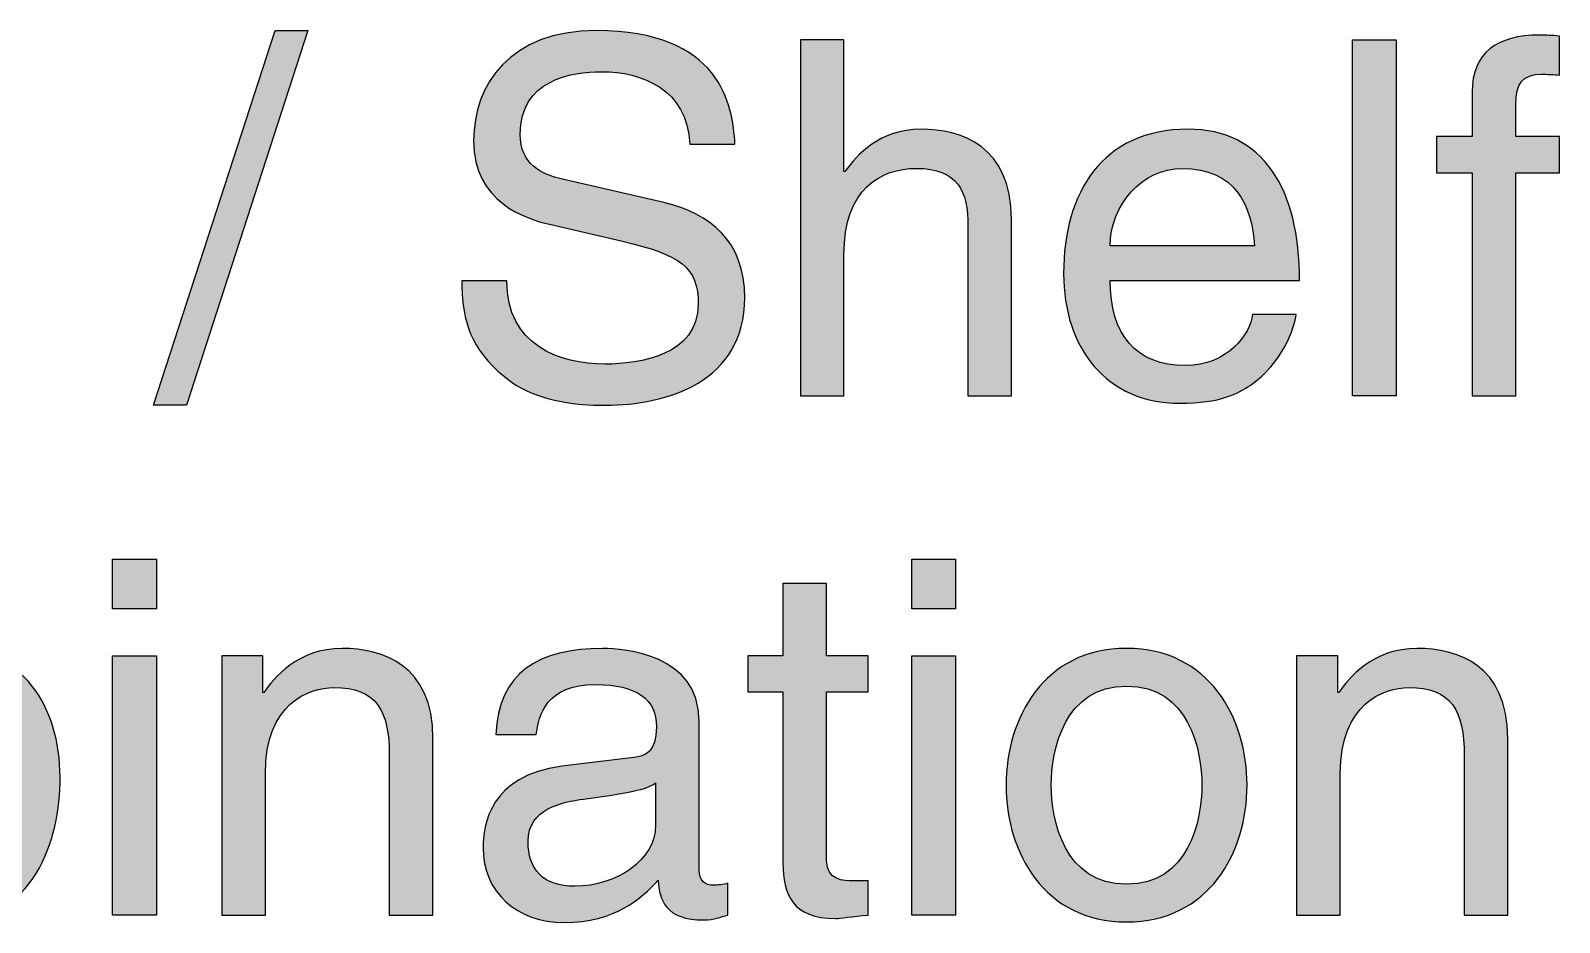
# Model space of a CAD drawing. Extents: x -86 to 126, y -69 to 90.
# Drawn here: x 43.46 to 66.3, y -69.1 to -55.77 of the extents above; entities that cross this region are included whole.
import ezdxf

# ---------------------------------------------------------------- set-up
doc = ezdxf.new("R2010")
doc.units = 0
doc.header["$MEASUREMENT"] = 0
doc.layers.add('MODEL_NAME', color=3, linetype='CONTINUOUS')

# ---------------------------------------------------------------- blocks, each defined once
blk = doc.blocks.new('AI9-BLK1')
at = {"layer": 'MODEL_NAME'}
h = blk.add_hatch(color=2, dxfattribs=at)
edge = h.paths.add_edge_path()
edge.add_spline(control_points=[(0.633, -10.493), (0.633, -10.493), (0.137, -10.493), (0.137, -10.493), (0.137, -10.493), (1.959, -4.892), (1.959, -4.892), (1.959, -4.892), (2.448, -4.892), (2.448, -4.892), (2.448, -4.892), (0.633, -10.493), (0.633, -10.493)], knot_values=[0, 0, 0, 0, 1, 1, 1, 2, 2, 2, 3, 3, 3, 4, 4, 4, 4], degree=3, periodic=0)
h = blk.add_hatch(color=2, dxfattribs=at)
edge = h.paths.add_edge_path()
edge.add_spline(control_points=[(8.153, -6.588), (8.116, -5.766), (7.434, -5.506), (6.834, -5.506), (6.382, -5.506), (5.619, -5.633), (5.619, -6.44), (5.619, -6.892), (5.938, -7.04), (6.249, -7.114), (6.249, -7.114), (7.767, -7.462), (7.767, -7.462), (8.456, -7.626), (8.975, -8.04), (8.975, -8.885), (8.975, -10.144), (7.805, -10.493), (6.893, -10.493), (5.908, -10.493), (5.523, -10.196), (5.286, -9.981), (4.834, -9.574), (4.745, -9.129), (4.745, -8.633), (4.745, -8.633), (5.419, -8.633), (5.419, -8.633), (5.419, -9.596), (6.204, -9.878), (6.886, -9.878), (7.405, -9.878), (8.279, -9.744), (8.279, -8.981), (8.279, -8.425), (8.019, -8.248), (7.145, -8.04), (7.145, -8.04), (6.056, -7.788), (6.056, -7.788), (5.708, -7.707), (4.923, -7.462), (4.923, -6.536), (4.923, -5.707), (5.464, -4.892), (6.752, -4.892), (8.612, -4.892), (8.797, -6.003), (8.827, -6.588), (8.827, -6.588), (8.153, -6.588), (8.153, -6.588)], knot_values=[0, 0, 0, 0, 1, 1, 1, 2, 2, 2, 3, 3, 3, 4, 4, 4, 5, 5, 5, 6, 6, 6, 7, 7, 7, 8, 8, 8, 9, 9, 9, 10, 10, 10, 11, 11, 11, 12, 12, 12, 13, 13, 13, 14, 14, 14, 15, 15, 15, 16, 16, 16, 17, 17, 17, 17], degree=3, periodic=0)
h = blk.add_hatch(color=2, dxfattribs=at)
edge = h.paths.add_edge_path()
edge.add_spline(control_points=[(20.495, -7.018), (20.495, -7.018), (20.495, -10.352), (20.495, -10.352), (20.495, -10.352), (19.843, -10.352), (19.843, -10.352), (19.843, -10.352), (19.843, -7.018), (19.843, -7.018), (19.843, -7.018), (19.309, -7.018), (19.309, -7.018), (19.309, -7.018), (19.309, -6.477), (19.309, -6.477), (19.309, -6.477), (19.843, -6.477), (19.843, -6.477), (19.843, -6.477), (19.843, -5.81), (19.843, -5.81), (19.843, -5.225), (20.213, -4.958), (20.85, -4.958), (20.947, -4.958), (21.043, -4.966), (21.147, -4.973), (21.147, -4.973), (21.147, -5.558), (21.147, -5.558), (21.065, -5.551), (20.962, -5.544), (20.88, -5.544), (20.599, -5.544), (20.495, -5.685), (20.495, -5.996), (20.495, -5.996), (20.495, -6.477), (20.495, -6.477), (20.495, -6.477), (21.147, -6.477), (21.147, -6.477), (21.147, -6.477), (21.147, -7.018), (21.147, -7.018), (21.147, -7.018), (20.495, -7.018), (20.495, -7.018)], knot_values=[0, 0, 0, 0, 1, 1, 1, 2, 2, 2, 3, 3, 3, 4, 4, 4, 5, 5, 5, 6, 6, 6, 7, 7, 7, 8, 8, 8, 9, 9, 9, 10, 10, 10, 11, 11, 11, 12, 12, 12, 13, 13, 13, 14, 14, 14, 15, 15, 15, 16, 16, 16, 16], degree=3, periodic=0)
h = blk.add_hatch(color=2, dxfattribs=at)
edge = h.paths.add_edge_path()
edge.add_spline(control_points=[(12.96, -10.352), (12.96, -10.352), (12.309, -10.352), (12.309, -10.352), (12.309, -10.352), (12.309, -7.818), (12.309, -7.818), (12.309, -7.292), (12.16, -6.951), (11.538, -6.951), (11.005, -6.951), (10.457, -7.262), (10.457, -8.24), (10.457, -8.24), (10.457, -10.352), (10.457, -10.352), (10.457, -10.352), (9.805, -10.352), (9.805, -10.352), (9.805, -10.352), (9.805, -5.032), (9.805, -5.032), (9.805, -5.032), (10.457, -5.032), (10.457, -5.032), (10.457, -5.032), (10.457, -6.996), (10.457, -6.996), (10.457, -6.996), (10.471, -6.996), (10.471, -6.996), (10.657, -6.751), (10.983, -6.366), (11.605, -6.366), (12.205, -6.366), (12.96, -6.611), (12.96, -7.714), (12.96, -7.714), (12.96, -10.352), (12.96, -10.352)], knot_values=[0, 0, 0, 0, 1, 1, 1, 2, 2, 2, 3, 3, 3, 4, 4, 4, 5, 5, 5, 6, 6, 6, 7, 7, 7, 8, 8, 8, 9, 9, 9, 10, 10, 10, 11, 11, 11, 12, 12, 12, 13, 13, 13, 13], degree=3, periodic=0)
h = blk.add_hatch(color=2, dxfattribs=at)
edge = h.paths.add_edge_path()
edge.add_spline(control_points=[(18.71, -10.352), (18.71, -10.352), (18.057, -10.352), (18.057, -10.352), (18.057, -10.352), (18.057, -5.032), (18.057, -5.032), (18.057, -5.032), (18.71, -5.032), (18.71, -5.032), (18.71, -5.032), (18.71, -10.352), (18.71, -10.352)], knot_values=[0, 0, 0, 0, 1, 1, 1, 2, 2, 2, 3, 3, 3, 4, 4, 4, 4], degree=3, periodic=0)
h = blk.add_hatch(color=2, dxfattribs=at)
edge = h.paths.add_edge_path(flags=16)
edge.add_spline(control_points=[(16.591, -8.107), (16.554, -7.507), (16.302, -6.951), (15.509, -6.951), (14.909, -6.951), (14.435, -7.507), (14.435, -8.107), (14.435, -8.107), (16.591, -8.107), (16.591, -8.107)], knot_values=[0, 0, 0, 0, 1, 1, 1, 2, 2, 2, 3, 3, 3, 3], degree=3, periodic=0)
edge = h.paths.add_edge_path()
edge.add_spline(control_points=[(17.213, -9.137), (17.191, -9.322), (17.013, -9.87), (16.524, -10.196), (16.346, -10.314), (16.094, -10.463), (15.472, -10.463), (14.383, -10.463), (13.738, -9.641), (13.738, -8.522), (13.738, -7.322), (14.316, -6.366), (15.598, -6.366), (16.717, -6.366), (17.265, -7.255), (17.265, -8.626), (17.265, -8.626), (14.435, -8.626), (14.435, -8.626), (14.435, -9.433), (14.813, -9.9), (15.561, -9.9), (16.176, -9.9), (16.539, -9.426), (16.561, -9.137), (16.561, -9.137), (17.213, -9.137), (17.213, -9.137)], knot_values=[0, 0, 0, 0, 1, 1, 1, 2, 2, 2, 3, 3, 3, 4, 4, 4, 5, 5, 5, 6, 6, 6, 7, 7, 7, 8, 8, 8, 9, 9, 9, 9], degree=3, periodic=0)
h = blk.add_hatch(color=2, dxfattribs=at)
edge = h.paths.add_edge_path(flags=16)
edge.add_spline(control_points=[(-2.989, -14.712), (-3.93, -14.712), (-4.034, -15.727), (-4.034, -16.357), (-4.034, -17.387), (-3.389, -17.661), (-2.974, -17.661), (-2.263, -17.661), (-1.93, -17.016), (-1.93, -16.164), (-1.93, -15.668), (-1.982, -14.712), (-2.989, -14.712)], knot_values=[0, 0, 0, 0, 1, 1, 1, 2, 2, 2, 3, 3, 3, 4, 4, 4, 4], degree=3, periodic=0)
edge = h.paths.add_edge_path()
edge.add_spline(control_points=[(-4.656, -18.113), (-4.656, -18.113), (-4.656, -12.794), (-4.656, -12.794), (-4.656, -12.794), (-4.004, -12.794), (-4.004, -12.794), (-4.004, -12.794), (-4.004, -14.727), (-4.004, -14.727), (-4.004, -14.727), (-3.989, -14.727), (-3.989, -14.727), (-3.708, -14.32), (-3.323, -14.134), (-2.871, -14.127), (-1.841, -14.127), (-1.256, -14.972), (-1.256, -16.061), (-1.256, -16.987), (-1.641, -18.224), (-2.96, -18.224), (-3.619, -18.224), (-3.893, -17.846), (-4.027, -17.631), (-4.027, -17.631), (-4.041, -17.631), (-4.041, -17.631), (-4.041, -17.631), (-4.041, -18.113), (-4.041, -18.113), (-4.041, -18.113), (-4.656, -18.113), (-4.656, -18.113)], knot_values=[0, 0, 0, 0, 1, 1, 1, 2, 2, 2, 3, 3, 3, 4, 4, 4, 5, 5, 5, 6, 6, 6, 7, 7, 7, 8, 8, 8, 9, 9, 9, 10, 10, 10, 11, 11, 11, 11], degree=3, periodic=0)
h = blk.add_hatch(color=2, dxfattribs=at)
edge = h.paths.add_edge_path()
edge.add_spline(control_points=[(0.182, -18.113), (0.182, -18.113), (-0.471, -18.113), (-0.471, -18.113), (-0.471, -18.113), (-0.471, -14.238), (-0.471, -14.238), (-0.471, -14.238), (0.182, -14.238), (0.182, -14.238), (0.182, -14.238), (0.182, -18.113), (0.182, -18.113)], knot_values=[0, 0, 0, 0, 1, 1, 1, 2, 2, 2, 3, 3, 3, 4, 4, 4, 4], degree=3, periodic=0)
edge = h.paths.add_edge_path()
edge.add_spline(control_points=[(-0.471, -13.535), (-0.471, -13.535), (-0.471, -12.794), (-0.471, -12.794), (-0.471, -12.794), (0.182, -12.794), (0.182, -12.794), (0.182, -12.794), (0.182, -13.535), (0.182, -13.535), (0.182, -13.535), (-0.471, -13.535), (-0.471, -13.535)], knot_values=[0, 0, 0, 0, 1, 1, 1, 2, 2, 2, 3, 3, 3, 4, 4, 4, 4], degree=3, periodic=0)
h = blk.add_hatch(color=2, dxfattribs=at)
edge = h.paths.add_edge_path()
edge.add_spline(control_points=[(12.124, -18.113), (12.124, -18.113), (11.471, -18.113), (11.471, -18.113), (11.471, -18.113), (11.471, -14.238), (11.471, -14.238), (11.471, -14.238), (12.124, -14.238), (12.124, -14.238), (12.124, -14.238), (12.124, -18.113), (12.124, -18.113)], knot_values=[0, 0, 0, 0, 1, 1, 1, 2, 2, 2, 3, 3, 3, 4, 4, 4, 4], degree=3, periodic=0)
edge = h.paths.add_edge_path()
edge.add_spline(control_points=[(11.471, -13.535), (11.471, -13.535), (11.471, -12.794), (11.471, -12.794), (11.471, -12.794), (12.124, -12.794), (12.124, -12.794), (12.124, -12.794), (12.124, -13.535), (12.124, -13.535), (12.124, -13.535), (11.471, -13.535), (11.471, -13.535)], knot_values=[0, 0, 0, 0, 1, 1, 1, 2, 2, 2, 3, 3, 3, 4, 4, 4, 4], degree=3, periodic=0)
h = blk.add_hatch(color=2, dxfattribs=at)
edge = h.paths.add_edge_path()
edge.add_spline(control_points=[(10.197, -14.779), (10.197, -14.779), (10.197, -17.298), (10.197, -17.298), (10.197, -17.602), (10.457, -17.602), (10.59, -17.602), (10.59, -17.602), (10.82, -17.602), (10.82, -17.602), (10.82, -17.602), (10.82, -18.113), (10.82, -18.113), (10.583, -18.135), (10.397, -18.165), (10.331, -18.165), (9.686, -18.165), (9.545, -17.802), (9.545, -17.335), (9.545, -17.335), (9.545, -14.779), (9.545, -14.779), (9.545, -14.779), (9.02, -14.779), (9.02, -14.779), (9.02, -14.779), (9.02, -14.238), (9.02, -14.238), (9.02, -14.238), (9.545, -14.238), (9.545, -14.238), (9.545, -14.238), (9.545, -13.157), (9.545, -13.157), (9.545, -13.157), (10.197, -13.157), (10.197, -13.157), (10.197, -13.157), (10.197, -14.238), (10.197, -14.238), (10.197, -14.238), (10.82, -14.238), (10.82, -14.238), (10.82, -14.238), (10.82, -14.779), (10.82, -14.779), (10.82, -14.779), (10.197, -14.779), (10.197, -14.779)], knot_values=[0, 0, 0, 0, 1, 1, 1, 2, 2, 2, 3, 3, 3, 4, 4, 4, 5, 5, 5, 6, 6, 6, 7, 7, 7, 8, 8, 8, 9, 9, 9, 10, 10, 10, 11, 11, 11, 12, 12, 12, 13, 13, 13, 14, 14, 14, 15, 15, 15, 16, 16, 16, 16], degree=3, periodic=0)
h = blk.add_hatch(color=2, dxfattribs=at)
edge = h.paths.add_edge_path()
edge.add_spline(control_points=[(4.315, -18.113), (4.315, -18.113), (3.663, -18.113), (3.663, -18.113), (3.663, -18.113), (3.663, -15.727), (3.663, -15.727), (3.663, -15.053), (3.471, -14.712), (2.834, -14.712), (2.463, -14.712), (1.811, -14.949), (1.811, -16.001), (1.811, -16.001), (1.811, -18.113), (1.811, -18.113), (1.811, -18.113), (1.159, -18.113), (1.159, -18.113), (1.159, -18.113), (1.159, -14.238), (1.159, -14.238), (1.159, -14.238), (1.774, -14.238), (1.774, -14.238), (1.774, -14.238), (1.774, -14.787), (1.774, -14.787), (1.774, -14.787), (1.789, -14.787), (1.789, -14.787), (1.93, -14.579), (2.293, -14.127), (2.959, -14.127), (3.559, -14.127), (4.315, -14.372), (4.315, -15.476), (4.315, -15.476), (4.315, -18.113), (4.315, -18.113)], knot_values=[0, 0, 0, 0, 1, 1, 1, 2, 2, 2, 3, 3, 3, 4, 4, 4, 5, 5, 5, 6, 6, 6, 7, 7, 7, 8, 8, 8, 9, 9, 9, 10, 10, 10, 11, 11, 11, 12, 12, 12, 13, 13, 13, 13], degree=3, periodic=0)
h = blk.add_hatch(color=2, dxfattribs=at)
edge = h.paths.add_edge_path(flags=16)
edge.add_spline(control_points=[(7.642, -16.135), (7.538, -16.216), (7.375, -16.275), (6.567, -16.379), (6.249, -16.424), (5.737, -16.52), (5.737, -17.009), (5.737, -17.431), (5.952, -17.683), (6.441, -17.683), (7.049, -17.683), (7.642, -17.29), (7.642, -16.772), (7.642, -16.772), (7.642, -16.135), (7.642, -16.135)], knot_values=[0, 0, 0, 0, 1, 1, 1, 2, 2, 2, 3, 3, 3, 4, 4, 4, 5, 5, 5, 5], degree=3, periodic=0)
edge = h.paths.add_edge_path()
edge.add_spline(control_points=[(5.256, -15.416), (5.286, -14.49), (5.9, -14.127), (6.856, -14.127), (7.168, -14.127), (8.293, -14.216), (8.293, -15.209), (8.293, -15.209), (8.293, -17.439), (8.293, -17.439), (8.293, -17.602), (8.375, -17.668), (8.508, -17.668), (8.568, -17.668), (8.649, -17.654), (8.723, -17.639), (8.723, -17.639), (8.723, -18.113), (8.723, -18.113), (8.612, -18.142), (8.516, -18.187), (8.367, -18.187), (7.79, -18.187), (7.701, -17.891), (7.678, -17.594), (7.427, -17.868), (7.034, -18.224), (6.278, -18.224), (5.567, -18.224), (5.063, -17.772), (5.063, -17.105), (5.063, -16.779), (5.16, -16.024), (6.241, -15.89), (6.241, -15.89), (7.316, -15.757), (7.316, -15.757), (7.471, -15.742), (7.656, -15.683), (7.656, -15.298), (7.656, -14.89), (7.36, -14.668), (6.745, -14.668), (6.004, -14.668), (5.9, -15.12), (5.856, -15.416), (5.856, -15.416), (5.256, -15.416), (5.256, -15.416)], knot_values=[0, 0, 0, 0, 1, 1, 1, 2, 2, 2, 3, 3, 3, 4, 4, 4, 5, 5, 5, 6, 6, 6, 7, 7, 7, 8, 8, 8, 9, 9, 9, 10, 10, 10, 11, 11, 11, 12, 12, 12, 13, 13, 13, 14, 14, 14, 15, 15, 15, 16, 16, 16, 16], degree=3, periodic=0)
h = blk.add_hatch(color=2, dxfattribs=at)
edge = h.paths.add_edge_path(flags=16)
edge.add_spline(control_points=[(14.679, -17.654), (15.613, -17.654), (15.805, -16.69), (15.805, -16.172), (15.805, -15.653), (15.613, -14.69), (14.679, -14.69), (13.746, -14.69), (13.553, -15.653), (13.553, -16.172), (13.553, -16.69), (13.746, -17.654), (14.679, -17.654)], knot_values=[0, 0, 0, 0, 1, 1, 1, 2, 2, 2, 3, 3, 3, 4, 4, 4, 4], degree=3, periodic=0)
edge = h.paths.add_edge_path()
edge.add_spline(control_points=[(14.679, -14.127), (15.916, -14.127), (16.48, -15.172), (16.48, -16.172), (16.48, -17.172), (15.916, -18.216), (14.679, -18.216), (13.442, -18.216), (12.879, -17.172), (12.879, -16.172), (12.879, -15.172), (13.442, -14.127), (14.679, -14.127)], knot_values=[0, 0, 0, 0, 1, 1, 1, 2, 2, 2, 3, 3, 3, 4, 4, 4, 4], degree=3, periodic=0)
h = blk.add_hatch(color=2, dxfattribs=at)
edge = h.paths.add_edge_path()
edge.add_spline(control_points=[(20.376, -18.113), (20.376, -18.113), (19.724, -18.113), (19.724, -18.113), (19.724, -18.113), (19.724, -15.727), (19.724, -15.727), (19.724, -15.053), (19.532, -14.712), (18.895, -14.712), (18.524, -14.712), (17.872, -14.949), (17.872, -16.001), (17.872, -16.001), (17.872, -18.113), (17.872, -18.113), (17.872, -18.113), (17.22, -18.113), (17.22, -18.113), (17.22, -18.113), (17.22, -14.238), (17.22, -14.238), (17.22, -14.238), (17.835, -14.238), (17.835, -14.238), (17.835, -14.238), (17.835, -14.787), (17.835, -14.787), (17.835, -14.787), (17.85, -14.787), (17.85, -14.787), (17.991, -14.579), (18.354, -14.127), (19.021, -14.127), (19.621, -14.127), (20.376, -14.372), (20.376, -15.476), (20.376, -15.476), (20.376, -18.113), (20.376, -18.113)], knot_values=[0, 0, 0, 0, 1, 1, 1, 2, 2, 2, 3, 3, 3, 4, 4, 4, 5, 5, 5, 6, 6, 6, 7, 7, 7, 8, 8, 8, 9, 9, 9, 10, 10, 10, 11, 11, 11, 12, 12, 12, 13, 13, 13, 13], degree=3, periodic=0)
at = {"layer": 'MODEL_NAME', "color": 2}
for points in [[(0.633, -10.493), (0.137, -10.493), (1.959, -4.892), (2.448, -4.892)], [(18.71, -10.352), (18.057, -10.352), (18.057, -5.032), (18.71, -5.032)], [(-0.471, -13.535), (-0.471, -12.794), (0.182, -12.794), (0.182, -13.535)], [(11.471, -13.535), (11.471, -12.794), (12.124, -12.794), (12.124, -13.535)], [(0.182, -18.113), (-0.471, -18.113), (-0.471, -14.238), (0.182, -14.238)], [(12.124, -18.113), (11.471, -18.113), (11.471, -14.238), (12.124, -14.238)]]:
    blk.add_lwpolyline(points, close=True, dxfattribs=at)
for points, knots in [([(8.153, -6.588), (8.116, -5.766), (7.434, -5.506), (6.834, -5.506), (6.382, -5.506), (5.619, -5.633), (5.619, -6.44), (5.619, -6.892), (5.938, -7.04), (6.249, -7.114), (6.249, -7.114), (7.767, -7.462), (7.767, -7.462), (8.456, -7.626), (8.975, -8.04), (8.975, -8.885), (8.975, -10.144), (7.805, -10.493), (6.893, -10.493), (5.908, -10.493), (5.523, -10.196), (5.286, -9.981), (4.834, -9.574), (4.745, -9.129), (4.745, -8.633), (4.745, -8.633), (5.419, -8.633), (5.419, -8.633), (5.419, -9.596), (6.204, -9.878), (6.886, -9.878), (7.405, -9.878), (8.279, -9.744), (8.279, -8.981), (8.279, -8.425), (8.019, -8.248), (7.145, -8.04), (7.145, -8.04), (6.056, -7.788), (6.056, -7.788), (5.708, -7.707), (4.923, -7.462), (4.923, -6.536), (4.923, -5.707), (5.464, -4.892), (6.752, -4.892), (8.612, -4.892), (8.797, -6.003), (8.827, -6.588), (8.827, -6.588), (8.153, -6.588), (8.153, -6.588)], [0, 0, 0, 0, 1, 1, 1, 2, 2, 2, 3, 3, 3, 4, 4, 4, 5, 5, 5, 6, 6, 6, 7, 7, 7, 8, 8, 8, 9, 9, 9, 10, 10, 10, 11, 11, 11, 12, 12, 12, 13, 13, 13, 14, 14, 14, 15, 15, 15, 16, 16, 16, 17, 17, 17, 17]), ([(20.495, -7.018), (20.495, -7.018), (20.495, -10.352), (20.495, -10.352), (20.495, -10.352), (19.843, -10.352), (19.843, -10.352), (19.843, -10.352), (19.843, -7.018), (19.843, -7.018), (19.843, -7.018), (19.309, -7.018), (19.309, -7.018), (19.309, -7.018), (19.309, -6.477), (19.309, -6.477), (19.309, -6.477), (19.843, -6.477), (19.843, -6.477), (19.843, -6.477), (19.843, -5.81), (19.843, -5.81), (19.843, -5.225), (20.213, -4.958), (20.85, -4.958), (20.947, -4.958), (21.043, -4.966), (21.147, -4.973), (21.147, -4.973), (21.147, -5.558), (21.147, -5.558), (21.065, -5.551), (20.962, -5.544), (20.88, -5.544), (20.599, -5.544), (20.495, -5.685), (20.495, -5.996), (20.495, -5.996), (20.495, -6.477), (20.495, -6.477), (20.495, -6.477), (21.147, -6.477), (21.147, -6.477), (21.147, -6.477), (21.147, -7.018), (21.147, -7.018), (21.147, -7.018), (20.495, -7.018), (20.495, -7.018)], [0, 0, 0, 0, 1, 1, 1, 2, 2, 2, 3, 3, 3, 4, 4, 4, 5, 5, 5, 6, 6, 6, 7, 7, 7, 8, 8, 8, 9, 9, 9, 10, 10, 10, 11, 11, 11, 12, 12, 12, 13, 13, 13, 14, 14, 14, 15, 15, 15, 16, 16, 16, 16]), ([(12.96, -10.352), (12.96, -10.352), (12.309, -10.352), (12.309, -10.352), (12.309, -10.352), (12.309, -7.818), (12.309, -7.818), (12.309, -7.292), (12.16, -6.951), (11.538, -6.951), (11.005, -6.951), (10.457, -7.262), (10.457, -8.24), (10.457, -8.24), (10.457, -10.352), (10.457, -10.352), (10.457, -10.352), (9.805, -10.352), (9.805, -10.352), (9.805, -10.352), (9.805, -5.032), (9.805, -5.032), (9.805, -5.032), (10.457, -5.032), (10.457, -5.032), (10.457, -5.032), (10.457, -6.996), (10.457, -6.996), (10.457, -6.996), (10.471, -6.996), (10.471, -6.996), (10.657, -6.751), (10.983, -6.366), (11.605, -6.366), (12.205, -6.366), (12.96, -6.611), (12.96, -7.714), (12.96, -7.714), (12.96, -10.352), (12.96, -10.352)], [0, 0, 0, 0, 1, 1, 1, 2, 2, 2, 3, 3, 3, 4, 4, 4, 5, 5, 5, 6, 6, 6, 7, 7, 7, 8, 8, 8, 9, 9, 9, 10, 10, 10, 11, 11, 11, 12, 12, 12, 13, 13, 13, 13]), ([(17.213, -9.137), (17.191, -9.322), (17.013, -9.87), (16.524, -10.196), (16.346, -10.314), (16.094, -10.463), (15.472, -10.463), (14.383, -10.463), (13.738, -9.641), (13.738, -8.522), (13.738, -7.322), (14.316, -6.366), (15.598, -6.366), (16.717, -6.366), (17.265, -7.255), (17.265, -8.626), (17.265, -8.626), (14.435, -8.626), (14.435, -8.626), (14.435, -9.433), (14.813, -9.9), (15.561, -9.9), (16.176, -9.9), (16.539, -9.426), (16.561, -9.137), (16.561, -9.137), (17.213, -9.137), (17.213, -9.137)], [0, 0, 0, 0, 1, 1, 1, 2, 2, 2, 3, 3, 3, 4, 4, 4, 5, 5, 5, 6, 6, 6, 7, 7, 7, 8, 8, 8, 9, 9, 9, 9]), ([(16.591, -8.107), (16.554, -7.507), (16.302, -6.951), (15.509, -6.951), (14.909, -6.951), (14.435, -7.507), (14.435, -8.107), (14.435, -8.107), (16.591, -8.107), (16.591, -8.107)], [0, 0, 0, 0, 1, 1, 1, 2, 2, 2, 3, 3, 3, 3]), ([(-4.656, -18.113), (-4.656, -18.113), (-4.656, -12.794), (-4.656, -12.794), (-4.656, -12.794), (-4.004, -12.794), (-4.004, -12.794), (-4.004, -12.794), (-4.004, -14.727), (-4.004, -14.727), (-4.004, -14.727), (-3.989, -14.727), (-3.989, -14.727), (-3.708, -14.32), (-3.323, -14.134), (-2.871, -14.127), (-1.841, -14.127), (-1.256, -14.972), (-1.256, -16.061), (-1.256, -16.987), (-1.641, -18.224), (-2.96, -18.224), (-3.619, -18.224), (-3.893, -17.846), (-4.027, -17.631), (-4.027, -17.631), (-4.041, -17.631), (-4.041, -17.631), (-4.041, -17.631), (-4.041, -18.113), (-4.041, -18.113), (-4.041, -18.113), (-4.656, -18.113), (-4.656, -18.113)], [0, 0, 0, 0, 1, 1, 1, 2, 2, 2, 3, 3, 3, 4, 4, 4, 5, 5, 5, 6, 6, 6, 7, 7, 7, 8, 8, 8, 9, 9, 9, 10, 10, 10, 11, 11, 11, 11]), ([(10.197, -14.779), (10.197, -14.779), (10.197, -17.298), (10.197, -17.298), (10.197, -17.602), (10.457, -17.602), (10.59, -17.602), (10.59, -17.602), (10.82, -17.602), (10.82, -17.602), (10.82, -17.602), (10.82, -18.113), (10.82, -18.113), (10.583, -18.135), (10.397, -18.165), (10.331, -18.165), (9.686, -18.165), (9.545, -17.802), (9.545, -17.335), (9.545, -17.335), (9.545, -14.779), (9.545, -14.779), (9.545, -14.779), (9.02, -14.779), (9.02, -14.779), (9.02, -14.779), (9.02, -14.238), (9.02, -14.238), (9.02, -14.238), (9.545, -14.238), (9.545, -14.238), (9.545, -14.238), (9.545, -13.157), (9.545, -13.157), (9.545, -13.157), (10.197, -13.157), (10.197, -13.157), (10.197, -13.157), (10.197, -14.238), (10.197, -14.238), (10.197, -14.238), (10.82, -14.238), (10.82, -14.238), (10.82, -14.238), (10.82, -14.779), (10.82, -14.779), (10.82, -14.779), (10.197, -14.779), (10.197, -14.779)], [0, 0, 0, 0, 1, 1, 1, 2, 2, 2, 3, 3, 3, 4, 4, 4, 5, 5, 5, 6, 6, 6, 7, 7, 7, 8, 8, 8, 9, 9, 9, 10, 10, 10, 11, 11, 11, 12, 12, 12, 13, 13, 13, 14, 14, 14, 15, 15, 15, 16, 16, 16, 16]), ([(4.315, -18.113), (4.315, -18.113), (3.663, -18.113), (3.663, -18.113), (3.663, -18.113), (3.663, -15.727), (3.663, -15.727), (3.663, -15.053), (3.471, -14.712), (2.834, -14.712), (2.463, -14.712), (1.811, -14.949), (1.811, -16.001), (1.811, -16.001), (1.811, -18.113), (1.811, -18.113), (1.811, -18.113), (1.159, -18.113), (1.159, -18.113), (1.159, -18.113), (1.159, -14.238), (1.159, -14.238), (1.159, -14.238), (1.774, -14.238), (1.774, -14.238), (1.774, -14.238), (1.774, -14.787), (1.774, -14.787), (1.774, -14.787), (1.789, -14.787), (1.789, -14.787), (1.93, -14.579), (2.293, -14.127), (2.959, -14.127), (3.559, -14.127), (4.315, -14.372), (4.315, -15.476), (4.315, -15.476), (4.315, -18.113), (4.315, -18.113)], [0, 0, 0, 0, 1, 1, 1, 2, 2, 2, 3, 3, 3, 4, 4, 4, 5, 5, 5, 6, 6, 6, 7, 7, 7, 8, 8, 8, 9, 9, 9, 10, 10, 10, 11, 11, 11, 12, 12, 12, 13, 13, 13, 13]), ([(5.256, -15.416), (5.286, -14.49), (5.9, -14.127), (6.856, -14.127), (7.168, -14.127), (8.293, -14.216), (8.293, -15.209), (8.293, -15.209), (8.293, -17.439), (8.293, -17.439), (8.293, -17.602), (8.375, -17.668), (8.508, -17.668), (8.568, -17.668), (8.649, -17.654), (8.723, -17.639), (8.723, -17.639), (8.723, -18.113), (8.723, -18.113), (8.612, -18.142), (8.516, -18.187), (8.367, -18.187), (7.79, -18.187), (7.701, -17.891), (7.678, -17.594), (7.427, -17.868), (7.034, -18.224), (6.278, -18.224), (5.567, -18.224), (5.063, -17.772), (5.063, -17.105), (5.063, -16.779), (5.16, -16.024), (6.241, -15.89), (6.241, -15.89), (7.316, -15.757), (7.316, -15.757), (7.471, -15.742), (7.656, -15.683), (7.656, -15.298), (7.656, -14.89), (7.36, -14.668), (6.745, -14.668), (6.004, -14.668), (5.9, -15.12), (5.856, -15.416), (5.856, -15.416), (5.256, -15.416), (5.256, -15.416)], [0, 0, 0, 0, 1, 1, 1, 2, 2, 2, 3, 3, 3, 4, 4, 4, 5, 5, 5, 6, 6, 6, 7, 7, 7, 8, 8, 8, 9, 9, 9, 10, 10, 10, 11, 11, 11, 12, 12, 12, 13, 13, 13, 14, 14, 14, 15, 15, 15, 16, 16, 16, 16]), ([(14.679, -14.127), (15.916, -14.127), (16.48, -15.172), (16.48, -16.172), (16.48, -17.172), (15.916, -18.216), (14.679, -18.216), (13.442, -18.216), (12.879, -17.172), (12.879, -16.172), (12.879, -15.172), (13.442, -14.127), (14.679, -14.127)], [0, 0, 0, 0, 1, 1, 1, 2, 2, 2, 3, 3, 3, 4, 4, 4, 4]), ([(20.376, -18.113), (20.376, -18.113), (19.724, -18.113), (19.724, -18.113), (19.724, -18.113), (19.724, -15.727), (19.724, -15.727), (19.724, -15.053), (19.532, -14.712), (18.895, -14.712), (18.524, -14.712), (17.872, -14.949), (17.872, -16.001), (17.872, -16.001), (17.872, -18.113), (17.872, -18.113), (17.872, -18.113), (17.22, -18.113), (17.22, -18.113), (17.22, -18.113), (17.22, -14.238), (17.22, -14.238), (17.22, -14.238), (17.835, -14.238), (17.835, -14.238), (17.835, -14.238), (17.835, -14.787), (17.835, -14.787), (17.835, -14.787), (17.85, -14.787), (17.85, -14.787), (17.991, -14.579), (18.354, -14.127), (19.021, -14.127), (19.621, -14.127), (20.376, -14.372), (20.376, -15.476), (20.376, -15.476), (20.376, -18.113), (20.376, -18.113)], [0, 0, 0, 0, 1, 1, 1, 2, 2, 2, 3, 3, 3, 4, 4, 4, 5, 5, 5, 6, 6, 6, 7, 7, 7, 8, 8, 8, 9, 9, 9, 10, 10, 10, 11, 11, 11, 12, 12, 12, 13, 13, 13, 13]), ([(14.679, -17.654), (15.613, -17.654), (15.805, -16.69), (15.805, -16.172), (15.805, -15.653), (15.613, -14.69), (14.679, -14.69), (13.746, -14.69), (13.553, -15.653), (13.553, -16.172), (13.553, -16.69), (13.746, -17.654), (14.679, -17.654)], [0, 0, 0, 0, 1, 1, 1, 2, 2, 2, 3, 3, 3, 4, 4, 4, 4]), ([(7.642, -16.135), (7.538, -16.216), (7.375, -16.275), (6.567, -16.379), (6.249, -16.424), (5.737, -16.52), (5.737, -17.009), (5.737, -17.431), (5.952, -17.683), (6.441, -17.683), (7.049, -17.683), (7.642, -17.29), (7.642, -16.772), (7.642, -16.772), (7.642, -16.135), (7.642, -16.135)], [0, 0, 0, 0, 1, 1, 1, 2, 2, 2, 3, 3, 3, 4, 4, 4, 5, 5, 5, 5])]:
    blk.add_open_spline(points, degree=3, knots=knots, dxfattribs=at)

msp = doc.modelspace()

# ---------------------------------------------------------------- block references
at = {"layer": 'MODEL_NAME', "color": 2}
msp.add_blockref('AI9-BLK1', (45.157, -50.877), dxfattribs=at)

doc.saveas('drawing.dxf')
